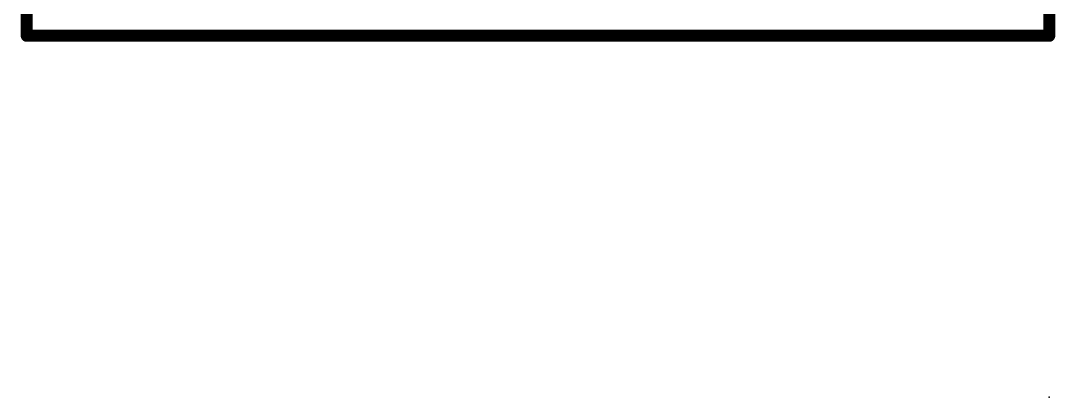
# Model space of a CAD drawing. Extents: x -0.1 to 21.7, y -7.6 to 15.4.
# Drawn here: x -0.13 to 21.72, y -7.62 to 0.32 of the extents above; entities that cross this region are included whole.
import ezdxf

# ---------------------------------------------------------------- set-up
doc = ezdxf.new("R2010")
doc.units = 0
for name, color, linetype in [('1', 12, 'CONTINUOUS'), ('16', 132, 'CONTINUOUS'), ('20', 53, 'CONTINUOUS'), ('23', 53, 'CONTINUOUS')]:
    doc.layers.add(name, color=color, linetype=linetype)

msp = doc.modelspace()

# ---------------------------------------------------------------- linework, layer by layer
at = {"layer": '1', "const_width": 0.254}
for points in [[(0, 15.24), (0, 0)], [(21.59, 0), (21.59, 15.24)], [(0, 0), (21.59, 0)]]:
    msp.add_lwpolyline(points, dxfattribs=at)
at = {"layer": '1', "const_width": 0.127}
for points in [[(0, 0.0635, 1), (0, -0.0635)], [(-0.0635, 0, 1), (0.0635, 0)], [(21.5265, 0, 1), (21.6535, 0)], [(21.59, -0.0635, 1), (21.59, 0.0635)]]:
    msp.add_lwpolyline(points, format="xyb", dxfattribs=at)
at = {"layer": '16', "const_width": 0.254}
for points in [[(0, 15.24), (0, 0)], [(21.59, 0), (21.59, 15.24)], [(0, 0), (21.59, 0)]]:
    msp.add_lwpolyline(points, dxfattribs=at)
at = {"layer": '16', "const_width": 0.127}
for points in [[(0, 0.0635, 1), (0, -0.0635)], [(-0.0635, 0, 1), (0.0635, 0)], [(21.5265, 0, 1), (21.6535, 0)], [(21.59, -0.0635, 1), (21.59, 0.0635)]]:
    msp.add_lwpolyline(points, format="xyb", dxfattribs=at)
at = {"layer": '20', "const_width": 0.254}
for points in [[(0, 0), (0, 15.24)], [(21.59, 15.24), (21.59, 0)], [(21.59, 0), (0, 0)]]:
    msp.add_lwpolyline(points, dxfattribs=at)
at = {"layer": '20', "const_width": 0.127}
for points in [[(0, 0.0635, 1), (0, -0.0635)], [(-0.0635, 0, 1), (0.0635, 0)], [(21.5265, 0, 1), (21.6535, 0)], [(21.59, -0.0635, 1), (21.59, 0.0635)]]:
    msp.add_lwpolyline(points, format="xyb", dxfattribs=at)
at = {"layer": '23'}
msp.add_point((21.59, -7.62), dxfattribs=at)

doc.saveas('drawing.dxf')
